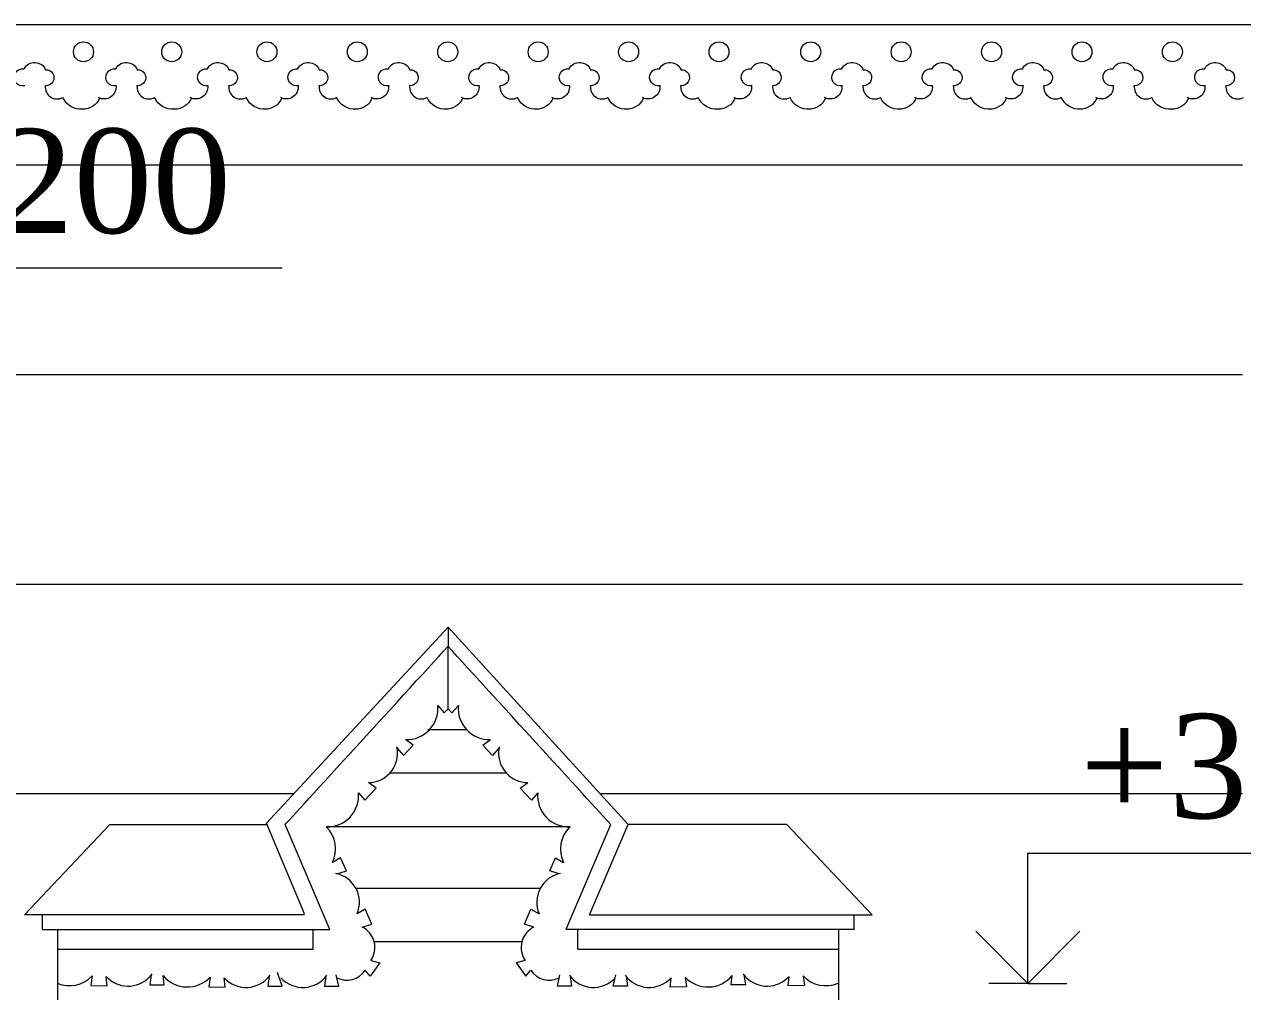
# Model space of a CAD drawing. Header units: millimetres. Extents: x 2399 to 111977, y 1313 to 59551.
# Drawn here: x 77192 to 79528, y 34806 to 36665 of the extents above; entities that cross this region are included whole.
import ezdxf

# ---------------------------------------------------------------- set-up
doc = ezdxf.new("R2010")
doc.units = ezdxf.units.MM
doc.layers.add('dim Level', color=7, linetype='Continuous', lineweight=13)
doc.layers.add('main line', color=7, linetype='Continuous', lineweight=13)
doc.layers.add('hatch1', color=7, linetype='Continuous', lineweight=20, true_color=0x6a6a6a)
doc.styles.add('СГЕНЕРИР_СТИЛЬ_1', font='georgia.ttf')

msp = doc.modelspace()

# ---------------------------------------------------------------- linework, layer by layer
at = {"layer": 'dim Level', "color": 7, "linetype": 'Continuous', "lineweight": 13}
for p, q in [((76638.1948, 36197.3741), (77686.5588, 36197.3741)), ((79116.3419, 34825.3127), (79116.3419, 35075.3127)), ((79116.3419, 35075.3127), (80176.344, 35075.3127)), ((79116.3419, 34825.3127), (79016.3419, 34925.3127)), ((79216.3419, 34925.3127), (79116.3419, 34825.3127)), ((79116.3419, 34825.3127), (79041.3419, 34825.3127)), ((79116.3419, 34825.3127), (79191.3419, 34825.3127))]:
    msp.add_line(p, q, dxfattribs=at)
at = {"layer": 'hatch1', "color": 251, "linetype": 'Continuous', "lineweight": 20, "true_color": 0x6a6a6a}
for p, q in [((78040.2179, 35311.5772), (77965.646, 35311.5772)), ((78116.223, 35228.5349), (77892.623, 35228.5349)), ((78238.2799, 35125.5885), (77770.5661, 35125.5885)), ((78180.9781, 35007.2399), (77827.8679, 35007.2399)), ((78146.077, 34904.9954), (77862.7691, 34904.9954))]:
    msp.add_line(p, q, dxfattribs=at)
at = {"layer": 'main line', "color": 7, "linetype": 'Continuous', "lineweight": 13}
for p, q in [((76886.5017, 36664.5994), (81434.5347, 36664.5994)), ((79528.285, 36394.3194), (77130.4435, 36394.3194)), ((79528.285, 35992.4638), (76434.1106, 35992.4638)), ((79528.285, 35590.6083), (75978.285, 35590.6083)), ((78004.423, 35508.2899), (78004.423, 35471.4977)), ((78004.423, 35351.9986), (78004.423, 35471.4977)), ((77984.7005, 35358.3863), (77996.879, 35343.9063)), ((77996.879, 35343.9063), (78004.423, 35351.9986)), ((78011.967, 35343.9063), (78004.423, 35351.9986)), ((78024.1455, 35358.3863), (78011.967, 35343.9063)), ((77918.9626, 35262.2197), (77937.4384, 35282.3219)), ((77937.4384, 35282.3219), (77922.7708, 35292.9622)), ((78071.4077, 35282.3219), (78086.0752, 35292.9622)), ((78089.8834, 35262.2197), (78071.4077, 35282.3219)), ((77906.7841, 35276.6998), (77918.9626, 35262.2197)), ((78102.0619, 35276.6998), (78089.8834, 35262.2197)), ((77708.5184, 35188.7527), (75978.285, 35188.7527)), ((77832.4959, 35191.0127), (77844.6744, 35176.5326)), ((77844.6744, 35176.5326), (77866.2218, 35199.6462)), ((77866.2218, 35199.6462), (77851.5542, 35210.2866)), ((78142.6243, 35199.6462), (78157.2918, 35210.2866)), ((78164.1717, 35176.5326), (78142.6243, 35199.6462)), ((78176.3502, 35191.0127), (78164.1717, 35176.5326)), ((79528.285, 35188.7527), (78296.4141, 35188.7527)), ((77191.864, 34956.9883), (77355.788, 35130.187)), ((77355.788, 35130.187), (77657.4166, 35130.187)), ((78653.9893, 35130.187), (78349.9311, 35130.187)), ((78817.9134, 34956.9883), (78653.9893, 35130.187)), ((77798.3555, 35066.0826), (77782.7311, 35056.9048)), ((77809.3746, 35041.1021), (77798.3555, 35066.0826)), ((78199.4715, 35041.1021), (78210.4906, 35066.0826)), ((78210.4906, 35066.0826), (78226.115, 35056.9048)), ((77791.2289, 35035.7429), (77809.3746, 35041.1021)), ((78217.6172, 35035.7429), (78199.4715, 35041.1021)), ((77729.2215, 34956.9883), (77191.864, 34956.9883)), ((77226.5483, 34928.8359), (77226.5483, 34956.9883)), ((77845.5851, 34967.7138), (77829.9607, 34958.536)), ((77858.1333, 34938.7125), (77845.5851, 34967.7138)), ((78150.7128, 34938.7125), (78163.2609, 34967.7138)), ((78163.2609, 34967.7138), (78178.8853, 34958.536)), ((78275.9844, 34956.9883), (78817.9134, 34956.9883)), ((78783.229, 34928.8359), (78783.229, 34956.9883)), ((77839.9876, 34933.3533), (77858.1333, 34938.7125)), ((78168.8585, 34933.3533), (78150.7128, 34938.7125)), ((77226.5483, 34928.8359), (77777.9609, 34928.8359)), ((77255.9706, 34793.7782), (77255.9706, 34928.8359)), ((77745.9031, 34891.197), (77745.9031, 34928.8359)), ((78783.229, 34928.8359), (78231.1615, 34928.8359)), ((78253.3771, 34891.197), (78253.3771, 34928.8359)), ((78753.8067, 34793.7782), (78753.8067, 34928.8359)), ((77255.9706, 34891.197), (77745.9031, 34891.197)), ((78253.3771, 34891.197), (78753.8067, 34891.197)), ((77873.6926, 34864.5431), (77855.0682, 34839.1891)), ((77856.3408, 34869.1925), (77873.6926, 34864.5431)), ((78152.5052, 34869.1925), (78135.1534, 34864.5431)), ((78135.1534, 34864.5431), (78153.7779, 34839.1891)), ((77321.8009, 34839.9951), (77319.0796, 34821.2712)), ((77350.6707, 34820.5396), (77348.8688, 34838.5704)), ((77435.1979, 34841.4608), (77432.4766, 34822.737)), ((77459.776, 34822.2982), (77457.9742, 34840.3289)), ((77548.0182, 34837.5568), (77545.2969, 34818.8329)), ((77661.4152, 34839.0226), (77658.6939, 34820.2987)), ((77685.9933, 34819.8599), (77677.0647, 34846.3603)), ((77770.2606, 34839.0226), (77767.5393, 34820.2987)), ((77794.8387, 34819.8599), (77789.8347, 34841.6677)), ((77855.0682, 34839.1891), (77845.5227, 34850.4966)), ((78153.7779, 34839.1891), (78163.3233, 34850.4966)), ((78214.0074, 34819.8599), (78219.0114, 34841.6677)), ((78238.5855, 34839.0226), (78241.3068, 34820.2987)), ((78321.1807, 34819.8599), (78326.1847, 34841.6677)), ((78345.7588, 34839.0226), (78348.4801, 34820.2987)), ((78459.1558, 34837.5568), (78461.8771, 34818.8329)), ((78547.398, 34822.2982), (78549.1998, 34840.3289)), ((78571.9761, 34841.4608), (78574.6974, 34822.737)), ((78656.5033, 34820.5396), (78658.3051, 34838.5704)), ((78685.3731, 34839.9951), (78688.0944, 34821.2712)), ((77319.0796, 34821.2712), (77350.6707, 34820.5396)), ((77432.4766, 34822.737), (77459.776, 34822.2982)), ((77545.2969, 34818.8329), (77576.8879, 34818.1014)), ((77576.8879, 34818.1014), (77575.0861, 34836.1321)), ((77658.6939, 34820.2987), (77685.9933, 34819.8599)), ((77767.5393, 34820.2987), (77794.8387, 34819.8599)), ((78241.3068, 34820.2987), (78214.0074, 34819.8599)), ((78348.4801, 34820.2987), (78321.1807, 34819.8599)), ((78430.2861, 34818.1014), (78432.0879, 34836.1321)), ((78461.8771, 34818.8329), (78430.2861, 34818.1014)), ((78574.6974, 34822.737), (78547.398, 34822.2982)), ((78688.0944, 34821.2712), (78656.5033, 34820.5396))]:
    msp.add_line(p, q, dxfattribs=at)
at = {"layer": 'main line', "color": 7, "linetype": 'Continuous', "lineweight": 13, "flags": 128}
for points in [[(77192.8534, 36546.8852, -1.219803903), (77191.4229, 36579.5671, -0.63216014), (77232.3869, 36577.5689, -1.067465283), (77232.1522, 36546.8852, 0.60309642), (77265.5439, 36524.119)], [(77192.8534, 36546.8852, -1.219803903), (77191.4229, 36579.5671, -0.63216014), (77232.3869, 36577.5689, -1.067465283), (77232.1522, 36546.8852, 0.60309642), (77265.5439, 36524.119)], [(77192.8534, 36546.8852, -1.219803903), (77191.4229, 36579.5671, -0.63216014), (77232.3869, 36577.5689, -1.067465283), (77232.1522, 36546.8852, 0.60309642), (77265.5439, 36524.119)], [(77192.8534, 36546.8852, -1.219803903), (77191.4229, 36579.5671, -0.63216014), (77232.3869, 36577.5689, -1.067465283), (77232.1522, 36546.8852, 0.60309642), (77265.5439, 36524.119)], [(77192.8534, 36546.8852, -1.219803903), (77191.4229, 36579.5671, -0.63216014), (77232.3869, 36577.5689, -1.067465283), (77232.1522, 36546.8852, 0.60309642), (77265.5439, 36524.119)], [(77192.8534, 36546.8852, -1.219803903), (77191.4229, 36579.5671, -0.63216014), (77232.3869, 36577.5689, -1.067465283), (77232.1522, 36546.8852, 0.60309642), (77265.5439, 36524.119)], [(77368.72, 36546.8852, -1.219803903), (77367.2896, 36579.5671, -0.63216014), (77408.2536, 36577.5689, -1.067465283), (77408.0189, 36546.8852, 0.60309642), (77441.4106, 36524.119)], [(77368.72, 36546.8852, -1.219803903), (77367.2896, 36579.5671, -0.63216014), (77408.2536, 36577.5689, -1.067465283), (77408.0189, 36546.8852, 0.60309642), (77441.4106, 36524.119)], [(77368.72, 36546.8852, -1.219803903), (77367.2896, 36579.5671, -0.63216014), (77408.2536, 36577.5689, -1.067465283), (77408.0189, 36546.8852, 0.60309642), (77441.4106, 36524.119)], [(77368.72, 36546.8852, -1.219803903), (77367.2896, 36579.5671, -0.63216014), (77408.2536, 36577.5689, -1.067465283), (77408.0189, 36546.8852, 0.60309642), (77441.4106, 36524.119)], [(77368.72, 36546.8852, -1.219803903), (77367.2896, 36579.5671, -0.63216014), (77408.2536, 36577.5689, -1.067465283), (77408.0189, 36546.8852, 0.60309642), (77441.4106, 36524.119)], [(77368.72, 36546.8852, -1.219803903), (77367.2896, 36579.5671, -0.63216014), (77408.2536, 36577.5689, -1.067465283), (77408.0189, 36546.8852, 0.60309642), (77441.4106, 36524.119)], [(77544.5867, 36546.8852, -1.219803903), (77543.1563, 36579.5671, -0.63216014), (77584.1203, 36577.5689, -1.067465283), (77583.8856, 36546.8852, 0.60309642), (77617.2773, 36524.119)], [(77544.5867, 36546.8852, -1.219803903), (77543.1563, 36579.5671, -0.63216014), (77584.1203, 36577.5689, -1.067465283), (77583.8856, 36546.8852, 0.60309642), (77617.2773, 36524.119)], [(77544.5867, 36546.8852, -1.219803903), (77543.1563, 36579.5671, -0.63216014), (77584.1203, 36577.5689, -1.067465283), (77583.8856, 36546.8852, 0.60309642), (77617.2773, 36524.119)], [(77544.5867, 36546.8852, -1.219803903), (77543.1563, 36579.5671, -0.63216014), (77584.1203, 36577.5689, -1.067465283), (77583.8856, 36546.8852, 0.60309642), (77617.2773, 36524.119)], [(77544.5867, 36546.8852, -1.219803903), (77543.1563, 36579.5671, -0.63216014), (77584.1203, 36577.5689, -1.067465283), (77583.8856, 36546.8852, 0.60309642), (77617.2773, 36524.119)], [(77544.5867, 36546.8852, -1.219803903), (77543.1563, 36579.5671, -0.63216014), (77584.1203, 36577.5689, -1.067465283), (77583.8856, 36546.8852, 0.60309642), (77617.2773, 36524.119)], [(77717.9987, 36546.8852, -1.219803903), (77716.5683, 36579.5671, -0.63216014), (77757.5323, 36577.5689, -1.067465283), (77757.2975, 36546.8852, 0.60309642), (77790.6893, 36524.119)], [(77717.9987, 36546.8852, -1.219803903), (77716.5683, 36579.5671, -0.63216014), (77757.5323, 36577.5689, -1.067465283), (77757.2975, 36546.8852, 0.60309642), (77790.6893, 36524.119)], [(77717.9987, 36546.8852, -1.219803903), (77716.5683, 36579.5671, -0.63216014), (77757.5323, 36577.5689, -1.067465283), (77757.2975, 36546.8852, 0.60309642), (77790.6893, 36524.119)], [(77717.9987, 36546.8852, -1.219803903), (77716.5683, 36579.5671, -0.63216014), (77757.5323, 36577.5689, -1.067465283), (77757.2975, 36546.8852, 0.60309642), (77790.6893, 36524.119)], [(77717.9987, 36546.8852, -1.219803903), (77716.5683, 36579.5671, -0.63216014), (77757.5323, 36577.5689, -1.067465283), (77757.2975, 36546.8852, 0.60309642), (77790.6893, 36524.119)], [(77717.9987, 36546.8852, -1.219803903), (77716.5683, 36579.5671, -0.63216014), (77757.5323, 36577.5689, -1.067465283), (77757.2975, 36546.8852, 0.60309642), (77790.6893, 36524.119)], [(77891.4107, 36546.8852, -1.219803903), (77889.9802, 36579.5671, -0.63216014), (77930.9443, 36577.5689, -1.067465283), (77930.7095, 36546.8852, 0.60309642), (77964.1013, 36524.119)], [(77891.4107, 36546.8852, -1.219803903), (77889.9802, 36579.5671, -0.63216014), (77930.9443, 36577.5689, -1.067465283), (77930.7095, 36546.8852, 0.60309642), (77964.1013, 36524.119)], [(77891.4107, 36546.8852, -1.219803903), (77889.9802, 36579.5671, -0.63216014), (77930.9443, 36577.5689, -1.067465283), (77930.7095, 36546.8852, 0.60309642), (77964.1013, 36524.119)], [(77891.4107, 36546.8852, -1.219803903), (77889.9802, 36579.5671, -0.63216014), (77930.9443, 36577.5689, -1.067465283), (77930.7095, 36546.8852, 0.60309642), (77964.1013, 36524.119)], [(77891.4107, 36546.8852, -1.219803903), (77889.9802, 36579.5671, -0.63216014), (77930.9443, 36577.5689, -1.067465283), (77930.7095, 36546.8852, 0.60309642), (77964.1013, 36524.119)], [(77891.4107, 36546.8852, -1.219803903), (77889.9802, 36579.5671, -0.63216014), (77930.9443, 36577.5689, -1.067465283), (77930.7095, 36546.8852, 0.60309642), (77964.1013, 36524.119)], [(78064.8226, 36546.8852, -1.219803903), (78063.3922, 36579.5671, -0.63216014), (78104.3562, 36577.5689, -1.067465283), (78104.1215, 36546.8852, 0.60309642), (78137.5132, 36524.119)], [(78064.8226, 36546.8852, -1.219803903), (78063.3922, 36579.5671, -0.63216014), (78104.3562, 36577.5689, -1.067465283), (78104.1215, 36546.8852, 0.60309642), (78137.5132, 36524.119)], [(78064.8226, 36546.8852, -1.219803903), (78063.3922, 36579.5671, -0.63216014), (78104.3562, 36577.5689, -1.067465283), (78104.1215, 36546.8852, 0.60309642), (78137.5132, 36524.119)], [(78064.8226, 36546.8852, -1.219803903), (78063.3922, 36579.5671, -0.63216014), (78104.3562, 36577.5689, -1.067465283), (78104.1215, 36546.8852, 0.60309642), (78137.5132, 36524.119)], [(78064.8226, 36546.8852, -1.219803903), (78063.3922, 36579.5671, -0.63216014), (78104.3562, 36577.5689, -1.067465283), (78104.1215, 36546.8852, 0.60309642), (78137.5132, 36524.119)], [(78064.8226, 36546.8852, -1.219803903), (78063.3922, 36579.5671, -0.63216014), (78104.3562, 36577.5689, -1.067465283), (78104.1215, 36546.8852, 0.60309642), (78137.5132, 36524.119)], [(78238.2346, 36546.8852, -1.219803903), (78236.8042, 36579.5671, -0.63216014), (78277.7682, 36577.5689, -1.067465283), (78277.5334, 36546.8852, 0.60309642), (78310.9252, 36524.119)], [(78238.2346, 36546.8852, -1.219803903), (78236.8042, 36579.5671, -0.63216014), (78277.7682, 36577.5689, -1.067465283), (78277.5334, 36546.8852, 0.60309642), (78310.9252, 36524.119)], [(78238.2346, 36546.8852, -1.219803903), (78236.8042, 36579.5671, -0.63216014), (78277.7682, 36577.5689, -1.067465283), (78277.5334, 36546.8852, 0.60309642), (78310.9252, 36524.119)], [(78238.2346, 36546.8852, -1.219803903), (78236.8042, 36579.5671, -0.63216014), (78277.7682, 36577.5689, -1.067465283), (78277.5334, 36546.8852, 0.60309642), (78310.9252, 36524.119)], [(78238.2346, 36546.8852, -1.219803903), (78236.8042, 36579.5671, -0.63216014), (78277.7682, 36577.5689, -1.067465283), (78277.5334, 36546.8852, 0.60309642), (78310.9252, 36524.119)], [(78238.2346, 36546.8852, -1.219803903), (78236.8042, 36579.5671, -0.63216014), (78277.7682, 36577.5689, -1.067465283), (78277.5334, 36546.8852, 0.60309642), (78310.9252, 36524.119)], [(78411.6466, 36546.8852, -1.219803903), (78410.2161, 36579.5671, -0.63216014), (78451.1801, 36577.5689, -1.067465283), (78450.9454, 36546.8852, 0.60309642), (78484.3372, 36524.119)], [(78411.6466, 36546.8852, -1.219803903), (78410.2161, 36579.5671, -0.63216014), (78451.1801, 36577.5689, -1.067465283), (78450.9454, 36546.8852, 0.60309642), (78484.3372, 36524.119)], [(78411.6466, 36546.8852, -1.219803903), (78410.2161, 36579.5671, -0.63216014), (78451.1801, 36577.5689, -1.067465283), (78450.9454, 36546.8852, 0.60309642), (78484.3372, 36524.119)], [(78411.6466, 36546.8852, -1.219803903), (78410.2161, 36579.5671, -0.63216014), (78451.1801, 36577.5689, -1.067465283), (78450.9454, 36546.8852, 0.60309642), (78484.3372, 36524.119)], [(78411.6466, 36546.8852, -1.219803903), (78410.2161, 36579.5671, -0.63216014), (78451.1801, 36577.5689, -1.067465283), (78450.9454, 36546.8852, 0.60309642), (78484.3372, 36524.119)], [(78411.6466, 36546.8852, -1.219803903), (78410.2161, 36579.5671, -0.63216014), (78451.1801, 36577.5689, -1.067465283), (78450.9454, 36546.8852, 0.60309642), (78484.3372, 36524.119)], [(78587.5133, 36546.8852, -1.219803903), (78586.0828, 36579.5671, -0.63216014), (78627.0468, 36577.5689, -1.067465283), (78626.8121, 36546.8852, 0.60309642), (78660.2039, 36524.119)], [(78587.5133, 36546.8852, -1.219803903), (78586.0828, 36579.5671, -0.63216014), (78627.0468, 36577.5689, -1.067465283), (78626.8121, 36546.8852, 0.60309642), (78660.2039, 36524.119)], [(78587.5133, 36546.8852, -1.219803903), (78586.0828, 36579.5671, -0.63216014), (78627.0468, 36577.5689, -1.067465283), (78626.8121, 36546.8852, 0.60309642), (78660.2039, 36524.119)], [(78587.5133, 36546.8852, -1.219803903), (78586.0828, 36579.5671, -0.63216014), (78627.0468, 36577.5689, -1.067465283), (78626.8121, 36546.8852, 0.60309642), (78660.2039, 36524.119)], [(78587.5133, 36546.8852, -1.219803903), (78586.0828, 36579.5671, -0.63216014), (78627.0468, 36577.5689, -1.067465283), (78626.8121, 36546.8852, 0.60309642), (78660.2039, 36524.119)], [(78587.5133, 36546.8852, -1.219803903), (78586.0828, 36579.5671, -0.63216014), (78627.0468, 36577.5689, -1.067465283), (78626.8121, 36546.8852, 0.60309642), (78660.2039, 36524.119)], [(78760.9252, 36546.8852, -1.219803903), (78759.4948, 36579.5671, -0.63216014), (78800.4588, 36577.5689, -1.067465283), (78800.2241, 36546.8852, 0.60309642), (78833.6158, 36524.119)], [(78760.9252, 36546.8852, -1.219803903), (78759.4948, 36579.5671, -0.63216014), (78800.4588, 36577.5689, -1.067465283), (78800.2241, 36546.8852, 0.60309642), (78833.6158, 36524.119)], [(78760.9252, 36546.8852, -1.219803903), (78759.4948, 36579.5671, -0.63216014), (78800.4588, 36577.5689, -1.067465283), (78800.2241, 36546.8852, 0.60309642), (78833.6158, 36524.119)], [(78760.9252, 36546.8852, -1.219803903), (78759.4948, 36579.5671, -0.63216014), (78800.4588, 36577.5689, -1.067465283), (78800.2241, 36546.8852, 0.60309642), (78833.6158, 36524.119)], [(78760.9252, 36546.8852, -1.219803903), (78759.4948, 36579.5671, -0.63216014), (78800.4588, 36577.5689, -1.067465283), (78800.2241, 36546.8852, 0.60309642), (78833.6158, 36524.119)], [(78760.9252, 36546.8852, -1.219803903), (78759.4948, 36579.5671, -0.63216014), (78800.4588, 36577.5689, -1.067465283), (78800.2241, 36546.8852, 0.60309642), (78833.6158, 36524.119)], [(78934.3372, 36546.8852, -1.219803903), (78932.9068, 36579.5671, -0.63216014), (78973.8708, 36577.5689, -1.067465283), (78973.636, 36546.8852, 0.60309642), (79007.0278, 36524.119)], [(78934.3372, 36546.8852, -1.219803903), (78932.9068, 36579.5671, -0.63216014), (78973.8708, 36577.5689, -1.067465283), (78973.636, 36546.8852, 0.60309642), (79007.0278, 36524.119)], [(78934.3372, 36546.8852, -1.219803903), (78932.9068, 36579.5671, -0.63216014), (78973.8708, 36577.5689, -1.067465283), (78973.636, 36546.8852, 0.60309642), (79007.0278, 36524.119)], [(78934.3372, 36546.8852, -1.219803903), (78932.9068, 36579.5671, -0.63216014), (78973.8708, 36577.5689, -1.067465283), (78973.636, 36546.8852, 0.60309642), (79007.0278, 36524.119)], [(78934.3372, 36546.8852, -1.219803903), (78932.9068, 36579.5671, -0.63216014), (78973.8708, 36577.5689, -1.067465283), (78973.636, 36546.8852, 0.60309642), (79007.0278, 36524.119)], [(78934.3372, 36546.8852, -1.219803903), (78932.9068, 36579.5671, -0.63216014), (78973.8708, 36577.5689, -1.067465283), (78973.636, 36546.8852, 0.60309642), (79007.0278, 36524.119)], [(79107.7492, 36546.8852, -1.219803903), (79106.3187, 36579.5671, -0.63216014), (79147.2827, 36577.5689, -1.067465283), (79147.048, 36546.8852, 0.60309642), (79180.4397, 36524.119)], [(79107.7492, 36546.8852, -1.219803903), (79106.3187, 36579.5671, -0.63216014), (79147.2827, 36577.5689, -1.067465283), (79147.048, 36546.8852, 0.60309642), (79180.4397, 36524.119)], [(79107.7492, 36546.8852, -1.219803903), (79106.3187, 36579.5671, -0.63216014), (79147.2827, 36577.5689, -1.067465283), (79147.048, 36546.8852, 0.60309642), (79180.4397, 36524.119)], [(79107.7492, 36546.8852, -1.219803903), (79106.3187, 36579.5671, -0.63216014), (79147.2827, 36577.5689, -1.067465283), (79147.048, 36546.8852, 0.60309642), (79180.4397, 36524.119)], [(79107.7492, 36546.8852, -1.219803903), (79106.3187, 36579.5671, -0.63216014), (79147.2827, 36577.5689, -1.067465283), (79147.048, 36546.8852, 0.60309642), (79180.4397, 36524.119)], [(79107.7492, 36546.8852, -1.219803903), (79106.3187, 36579.5671, -0.63216014), (79147.2827, 36577.5689, -1.067465283), (79147.048, 36546.8852, 0.60309642), (79180.4397, 36524.119)], [(79281.1611, 36546.8852, -1.219803903), (79279.7307, 36579.5671, -0.63216014), (79320.6947, 36577.5689, -1.067465283), (79320.46, 36546.8852, 0.60309642), (79353.8517, 36524.119)], [(79281.1611, 36546.8852, -1.219803903), (79279.7307, 36579.5671, -0.63216014), (79320.6947, 36577.5689, -1.067465283), (79320.46, 36546.8852, 0.60309642), (79353.8517, 36524.119)], [(79281.1611, 36546.8852, -1.219803903), (79279.7307, 36579.5671, -0.63216014), (79320.6947, 36577.5689, -1.067465283), (79320.46, 36546.8852, 0.60309642), (79353.8517, 36524.119)], [(79281.1611, 36546.8852, -1.219803903), (79279.7307, 36579.5671, -0.63216014), (79320.6947, 36577.5689, -1.067465283), (79320.46, 36546.8852, 0.60309642), (79353.8517, 36524.119)], [(79281.1611, 36546.8852, -1.219803903), (79279.7307, 36579.5671, -0.63216014), (79320.6947, 36577.5689, -1.067465283), (79320.46, 36546.8852, 0.60309642), (79353.8517, 36524.119)], [(79281.1611, 36546.8852, -1.219803903), (79279.7307, 36579.5671, -0.63216014), (79320.6947, 36577.5689, -1.067465283), (79320.46, 36546.8852, 0.60309642), (79353.8517, 36524.119)], [(79457.0278, 36546.8852, -1.219803903), (79455.5974, 36579.5671, -0.63216014), (79496.5614, 36577.5689, -1.067465283), (79496.3266, 36546.8852, 0.60309642), (79529.7184, 36524.119)], [(79457.0278, 36546.8852, -1.219803903), (79455.5974, 36579.5671, -0.63216014), (79496.5614, 36577.5689, -1.067465283), (79496.3266, 36546.8852, 0.60309642), (79529.7184, 36524.119)], [(79457.0278, 36546.8852, -1.219803903), (79455.5974, 36579.5671, -0.63216014), (79496.5614, 36577.5689, -1.067465283), (79496.3266, 36546.8852, 0.60309642), (79529.7184, 36524.119)], [(79457.0278, 36546.8852, -1.219803903), (79455.5974, 36579.5671, -0.63216014), (79496.5614, 36577.5689, -1.067465283), (79496.3266, 36546.8852, 0.60309642), (79529.7184, 36524.119)], [(79457.0278, 36546.8852, -1.219803903), (79455.5974, 36579.5671, -0.63216014), (79496.5614, 36577.5689, -1.067465283), (79496.3266, 36546.8852, 0.60309642), (79529.7184, 36524.119)], [(79457.0278, 36546.8852, -1.219803903), (79455.5974, 36579.5671, -0.63216014), (79496.5614, 36577.5689, -1.067465283), (79496.3266, 36546.8852, 0.60309642), (79529.7184, 36524.119)], [(77230.9545, 36546.8852, 0.017938026), (77232.1258, 36546.6414)], [(77230.9545, 36546.8852, 0.017938026), (77232.1258, 36546.6414)], [(77230.9545, 36546.8852, 0.017938026), (77232.1258, 36546.6414)], [(77230.9545, 36546.8852, 0.017938026), (77232.1258, 36546.6414)], [(77230.9545, 36546.8852, 0.017938026), (77232.1258, 36546.6414)], [(77230.9545, 36546.8852, 0.017938026), (77232.1258, 36546.6414)], [(77367.5223, 36546.8852, -0.60309642), (77334.1306, 36524.119)], [(77367.5223, 36546.8852, -0.60309642), (77334.1306, 36524.119)], [(77367.5223, 36546.8852, -0.60309642), (77334.1306, 36524.119)], [(77367.5223, 36546.8852, -0.60309642), (77334.1306, 36524.119)], [(77367.5223, 36546.8852, -0.60309642), (77334.1306, 36524.119)], [(77367.5223, 36546.8852, -0.60309642), (77334.1306, 36524.119)], [(77406.8212, 36546.8852, 0.017938026), (77407.9925, 36546.6414)], [(77406.8212, 36546.8852, 0.017938026), (77407.9925, 36546.6414)], [(77406.8212, 36546.8852, 0.017938026), (77407.9925, 36546.6414)], [(77406.8212, 36546.8852, 0.017938026), (77407.9925, 36546.6414)], [(77406.8212, 36546.8852, 0.017938026), (77407.9925, 36546.6414)], [(77406.8212, 36546.8852, 0.017938026), (77407.9925, 36546.6414)], [(77543.389, 36546.8852, -0.60309642), (77509.9973, 36524.119)], [(77543.389, 36546.8852, -0.60309642), (77509.9973, 36524.119)], [(77543.389, 36546.8852, -0.60309642), (77509.9973, 36524.119)], [(77543.389, 36546.8852, -0.60309642), (77509.9973, 36524.119)], [(77543.389, 36546.8852, -0.60309642), (77509.9973, 36524.119)], [(77543.389, 36546.8852, -0.60309642), (77509.9973, 36524.119)], [(77582.6879, 36546.8852, 0.017938026), (77583.8592, 36546.6414)], [(77582.6879, 36546.8852, 0.017938026), (77583.8592, 36546.6414)], [(77582.6879, 36546.8852, 0.017938026), (77583.8592, 36546.6414)], [(77582.6879, 36546.8852, 0.017938026), (77583.8592, 36546.6414)], [(77582.6879, 36546.8852, 0.017938026), (77583.8592, 36546.6414)], [(77582.6879, 36546.8852, 0.017938026), (77583.8592, 36546.6414)], [(77716.801, 36546.8852, -0.60309642), (77683.4092, 36524.119)], [(77716.801, 36546.8852, -0.60309642), (77683.4092, 36524.119)], [(77716.801, 36546.8852, -0.60309642), (77683.4092, 36524.119)], [(77716.801, 36546.8852, -0.60309642), (77683.4092, 36524.119)], [(77716.801, 36546.8852, -0.60309642), (77683.4092, 36524.119)], [(77716.801, 36546.8852, -0.60309642), (77683.4092, 36524.119)], [(77756.0998, 36546.8852, 0.017938026), (77757.2712, 36546.6414)], [(77756.0998, 36546.8852, 0.017938026), (77757.2712, 36546.6414)], [(77756.0998, 36546.8852, 0.017938026), (77757.2712, 36546.6414)], [(77756.0998, 36546.8852, 0.017938026), (77757.2712, 36546.6414)], [(77756.0998, 36546.8852, 0.017938026), (77757.2712, 36546.6414)], [(77756.0998, 36546.8852, 0.017938026), (77757.2712, 36546.6414)], [(77890.213, 36546.8852, -0.60309642), (77856.8212, 36524.119)], [(77890.213, 36546.8852, -0.60309642), (77856.8212, 36524.119)], [(77890.213, 36546.8852, -0.60309642), (77856.8212, 36524.119)], [(77890.213, 36546.8852, -0.60309642), (77856.8212, 36524.119)], [(77890.213, 36546.8852, -0.60309642), (77856.8212, 36524.119)], [(77890.213, 36546.8852, -0.60309642), (77856.8212, 36524.119)], [(77929.5118, 36546.8852, 0.017938026), (77930.6831, 36546.6414)], [(77929.5118, 36546.8852, 0.017938026), (77930.6831, 36546.6414)], [(77929.5118, 36546.8852, 0.017938026), (77930.6831, 36546.6414)], [(77929.5118, 36546.8852, 0.017938026), (77930.6831, 36546.6414)], [(77929.5118, 36546.8852, 0.017938026), (77930.6831, 36546.6414)], [(77929.5118, 36546.8852, 0.017938026), (77930.6831, 36546.6414)], [(78063.6249, 36546.8852, -0.60309642), (78030.2332, 36524.119)], [(78063.6249, 36546.8852, -0.60309642), (78030.2332, 36524.119)], [(78063.6249, 36546.8852, -0.60309642), (78030.2332, 36524.119)], [(78063.6249, 36546.8852, -0.60309642), (78030.2332, 36524.119)], [(78063.6249, 36546.8852, -0.60309642), (78030.2332, 36524.119)], [(78063.6249, 36546.8852, -0.60309642), (78030.2332, 36524.119)], [(78102.9238, 36546.8852, 0.017938026), (78104.0951, 36546.6414)], [(78102.9238, 36546.8852, 0.017938026), (78104.0951, 36546.6414)], [(78102.9238, 36546.8852, 0.017938026), (78104.0951, 36546.6414)], [(78102.9238, 36546.8852, 0.017938026), (78104.0951, 36546.6414)], [(78102.9238, 36546.8852, 0.017938026), (78104.0951, 36546.6414)], [(78102.9238, 36546.8852, 0.017938026), (78104.0951, 36546.6414)], [(78237.0369, 36546.8852, -0.60309642), (78203.6451, 36524.119)], [(78237.0369, 36546.8852, -0.60309642), (78203.6451, 36524.119)], [(78237.0369, 36546.8852, -0.60309642), (78203.6451, 36524.119)], [(78237.0369, 36546.8852, -0.60309642), (78203.6451, 36524.119)], [(78237.0369, 36546.8852, -0.60309642), (78203.6451, 36524.119)], [(78237.0369, 36546.8852, -0.60309642), (78203.6451, 36524.119)], [(78276.3357, 36546.8852, 0.017938026), (78277.5071, 36546.6414)], [(78276.3357, 36546.8852, 0.017938026), (78277.5071, 36546.6414)], [(78276.3357, 36546.8852, 0.017938026), (78277.5071, 36546.6414)], [(78276.3357, 36546.8852, 0.017938026), (78277.5071, 36546.6414)], [(78276.3357, 36546.8852, 0.017938026), (78277.5071, 36546.6414)], [(78276.3357, 36546.8852, 0.017938026), (78277.5071, 36546.6414)], [(78410.4489, 36546.8852, -0.60309642), (78377.0571, 36524.119)], [(78410.4489, 36546.8852, -0.60309642), (78377.0571, 36524.119)], [(78410.4489, 36546.8852, -0.60309642), (78377.0571, 36524.119)], [(78410.4489, 36546.8852, -0.60309642), (78377.0571, 36524.119)], [(78410.4489, 36546.8852, -0.60309642), (78377.0571, 36524.119)], [(78410.4489, 36546.8852, -0.60309642), (78377.0571, 36524.119)], [(78449.7477, 36546.8852, 0.017938026), (78450.919, 36546.6414)], [(78449.7477, 36546.8852, 0.017938026), (78450.919, 36546.6414)], [(78449.7477, 36546.8852, 0.017938026), (78450.919, 36546.6414)], [(78449.7477, 36546.8852, 0.017938026), (78450.919, 36546.6414)], [(78449.7477, 36546.8852, 0.017938026), (78450.919, 36546.6414)], [(78449.7477, 36546.8852, 0.017938026), (78450.919, 36546.6414)], [(78586.3156, 36546.8852, -0.60309642), (78552.9238, 36524.119)], [(78586.3156, 36546.8852, -0.60309642), (78552.9238, 36524.119)], [(78586.3156, 36546.8852, -0.60309642), (78552.9238, 36524.119)], [(78586.3156, 36546.8852, -0.60309642), (78552.9238, 36524.119)], [(78586.3156, 36546.8852, -0.60309642), (78552.9238, 36524.119)], [(78586.3156, 36546.8852, -0.60309642), (78552.9238, 36524.119)], [(78759.7275, 36546.8852, -0.60309642), (78726.3358, 36524.119)], [(78759.7275, 36546.8852, -0.60309642), (78726.3358, 36524.119)], [(78759.7275, 36546.8852, -0.60309642), (78726.3358, 36524.119)], [(78759.7275, 36546.8852, -0.60309642), (78726.3358, 36524.119)], [(78759.7275, 36546.8852, -0.60309642), (78726.3358, 36524.119)], [(78759.7275, 36546.8852, -0.60309642), (78726.3358, 36524.119)], [(78799.0263, 36546.8852, 0.017938026), (78800.1977, 36546.6414)], [(78799.0263, 36546.8852, 0.017938026), (78800.1977, 36546.6414)], [(78799.0263, 36546.8852, 0.017938026), (78800.1977, 36546.6414)], [(78799.0263, 36546.8852, 0.017938026), (78800.1977, 36546.6414)], [(78799.0263, 36546.8852, 0.017938026), (78800.1977, 36546.6414)], [(78799.0263, 36546.8852, 0.017938026), (78800.1977, 36546.6414)], [(78933.1395, 36546.8852, -0.60309642), (78899.7477, 36524.119)], [(78933.1395, 36546.8852, -0.60309642), (78899.7477, 36524.119)], [(78933.1395, 36546.8852, -0.60309642), (78899.7477, 36524.119)], [(78933.1395, 36546.8852, -0.60309642), (78899.7477, 36524.119)], [(78933.1395, 36546.8852, -0.60309642), (78899.7477, 36524.119)], [(78933.1395, 36546.8852, -0.60309642), (78899.7477, 36524.119)], [(78972.4383, 36546.8852, 0.017938026), (78973.6097, 36546.6414)], [(78972.4383, 36546.8852, 0.017938026), (78973.6097, 36546.6414)], [(78972.4383, 36546.8852, 0.017938026), (78973.6097, 36546.6414)], [(78972.4383, 36546.8852, 0.017938026), (78973.6097, 36546.6414)], [(78972.4383, 36546.8852, 0.017938026), (78973.6097, 36546.6414)], [(78972.4383, 36546.8852, 0.017938026), (78973.6097, 36546.6414)], [(79106.5515, 36546.8852, -0.60309642), (79073.1597, 36524.119)], [(79106.5515, 36546.8852, -0.60309642), (79073.1597, 36524.119)], [(79106.5515, 36546.8852, -0.60309642), (79073.1597, 36524.119)], [(79106.5515, 36546.8852, -0.60309642), (79073.1597, 36524.119)], [(79106.5515, 36546.8852, -0.60309642), (79073.1597, 36524.119)], [(79106.5515, 36546.8852, -0.60309642), (79073.1597, 36524.119)], [(79145.8503, 36546.8852, 0.017938026), (79147.0216, 36546.6414)], [(79145.8503, 36546.8852, 0.017938026), (79147.0216, 36546.6414)], [(79145.8503, 36546.8852, 0.017938026), (79147.0216, 36546.6414)], [(79145.8503, 36546.8852, 0.017938026), (79147.0216, 36546.6414)], [(79145.8503, 36546.8852, 0.017938026), (79147.0216, 36546.6414)], [(79145.8503, 36546.8852, 0.017938026), (79147.0216, 36546.6414)], [(79279.9634, 36546.8852, -0.60309642), (79246.5717, 36524.119)], [(79279.9634, 36546.8852, -0.60309642), (79246.5717, 36524.119)], [(79279.9634, 36546.8852, -0.60309642), (79246.5717, 36524.119)], [(79279.9634, 36546.8852, -0.60309642), (79246.5717, 36524.119)], [(79279.9634, 36546.8852, -0.60309642), (79246.5717, 36524.119)], [(79279.9634, 36546.8852, -0.60309642), (79246.5717, 36524.119)], [(79319.2622, 36546.8852, 0.017938026), (79320.4336, 36546.6414)], [(79319.2622, 36546.8852, 0.017938026), (79320.4336, 36546.6414)], [(79319.2622, 36546.8852, 0.017938026), (79320.4336, 36546.6414)], [(79319.2622, 36546.8852, 0.017938026), (79320.4336, 36546.6414)], [(79319.2622, 36546.8852, 0.017938026), (79320.4336, 36546.6414)], [(79319.2622, 36546.8852, 0.017938026), (79320.4336, 36546.6414)], [(79455.8301, 36546.8852, -0.60309642), (79422.4384, 36524.119)], [(79455.8301, 36546.8852, -0.60309642), (79422.4384, 36524.119)], [(79455.8301, 36546.8852, -0.60309642), (79422.4384, 36524.119)], [(79455.8301, 36546.8852, -0.60309642), (79422.4384, 36524.119)], [(79455.8301, 36546.8852, -0.60309642), (79422.4384, 36524.119)], [(79455.8301, 36546.8852, -0.60309642), (79422.4384, 36524.119)], [(79495.1289, 36546.8852, 0.017938026), (79496.3003, 36546.6414)], [(79495.1289, 36546.8852, 0.017938026), (79496.3003, 36546.6414)], [(79495.1289, 36546.8852, 0.017938026), (79496.3003, 36546.6414)], [(79495.1289, 36546.8852, 0.017938026), (79496.3003, 36546.6414)], [(79495.1289, 36546.8852, 0.017938026), (79496.3003, 36546.6414)], [(79495.1289, 36546.8852, 0.017938026), (79496.3003, 36546.6414)], [(77303.4716, 36501.7754, -0.304535594), (77265.5439, 36524.119)], [(77303.4716, 36501.7754, -0.304535594), (77265.5439, 36524.119)], [(77303.4716, 36501.7754, -0.304535594), (77265.5439, 36524.119)], [(77303.4716, 36501.7754, -0.304535594), (77265.5439, 36524.119)], [(77303.4716, 36501.7754, -0.304535594), (77265.5439, 36524.119)], [(77303.4716, 36501.7754, -0.304535594), (77265.5439, 36524.119)], [(77336.245, 36523.1341, -0.304535594), (77303.4716, 36501.7754)], [(77336.245, 36523.1341, -0.304535594), (77303.4716, 36501.7754)], [(77336.245, 36523.1341, -0.304535594), (77303.4716, 36501.7754)], [(77336.245, 36523.1341, -0.304535594), (77303.4716, 36501.7754)], [(77336.245, 36523.1341, -0.304535594), (77303.4716, 36501.7754)], [(77336.245, 36523.1341, -0.304535594), (77303.4716, 36501.7754)], [(77479.3383, 36501.7754, -0.304535594), (77441.4106, 36524.119)], [(77479.3383, 36501.7754, -0.304535594), (77441.4106, 36524.119)], [(77479.3383, 36501.7754, -0.304535594), (77441.4106, 36524.119)], [(77479.3383, 36501.7754, -0.304535594), (77441.4106, 36524.119)], [(77479.3383, 36501.7754, -0.304535594), (77441.4106, 36524.119)], [(77479.3383, 36501.7754, -0.304535594), (77441.4106, 36524.119)], [(77512.1117, 36523.1341, -0.304535594), (77479.3383, 36501.7754)], [(77512.1117, 36523.1341, -0.304535594), (77479.3383, 36501.7754)], [(77512.1117, 36523.1341, -0.304535594), (77479.3383, 36501.7754)], [(77512.1117, 36523.1341, -0.304535594), (77479.3383, 36501.7754)], [(77512.1117, 36523.1341, -0.304535594), (77479.3383, 36501.7754)], [(77512.1117, 36523.1341, -0.304535594), (77479.3383, 36501.7754)], [(77655.205, 36501.7754, -0.304535594), (77617.2773, 36524.119)], [(77655.205, 36501.7754, -0.304535594), (77617.2773, 36524.119)], [(77655.205, 36501.7754, -0.304535594), (77617.2773, 36524.119)], [(77655.205, 36501.7754, -0.304535594), (77617.2773, 36524.119)], [(77655.205, 36501.7754, -0.304535594), (77617.2773, 36524.119)], [(77655.205, 36501.7754, -0.304535594), (77617.2773, 36524.119)], [(77685.5237, 36523.1341, -0.304535594), (77652.7503, 36501.7754)], [(77685.5237, 36523.1341, -0.304535594), (77652.7503, 36501.7754)], [(77685.5237, 36523.1341, -0.304535594), (77652.7503, 36501.7754)], [(77685.5237, 36523.1341, -0.304535594), (77652.7503, 36501.7754)], [(77685.5237, 36523.1341, -0.304535594), (77652.7503, 36501.7754)], [(77685.5237, 36523.1341, -0.304535594), (77652.7503, 36501.7754)], [(77828.617, 36501.7754, -0.304535594), (77790.6893, 36524.119)], [(77828.617, 36501.7754, -0.304535594), (77790.6893, 36524.119)], [(77828.617, 36501.7754, -0.304535594), (77790.6893, 36524.119)], [(77828.617, 36501.7754, -0.304535594), (77790.6893, 36524.119)], [(77828.617, 36501.7754, -0.304535594), (77790.6893, 36524.119)], [(77828.617, 36501.7754, -0.304535594), (77790.6893, 36524.119)], [(77858.9356, 36523.1341, -0.304535594), (77826.1623, 36501.7754)], [(77858.9356, 36523.1341, -0.304535594), (77826.1623, 36501.7754)], [(77858.9356, 36523.1341, -0.304535594), (77826.1623, 36501.7754)], [(77858.9356, 36523.1341, -0.304535594), (77826.1623, 36501.7754)], [(77858.9356, 36523.1341, -0.304535594), (77826.1623, 36501.7754)], [(77858.9356, 36523.1341, -0.304535594), (77826.1623, 36501.7754)], [(78002.0289, 36501.7754, -0.304535594), (77964.1013, 36524.119)], [(78002.0289, 36501.7754, -0.304535594), (77964.1013, 36524.119)], [(78002.0289, 36501.7754, -0.304535594), (77964.1013, 36524.119)], [(78002.0289, 36501.7754, -0.304535594), (77964.1013, 36524.119)], [(78002.0289, 36501.7754, -0.304535594), (77964.1013, 36524.119)], [(78002.0289, 36501.7754, -0.304535594), (77964.1013, 36524.119)], [(78032.3476, 36523.1341, -0.304535594), (77999.5742, 36501.7754)], [(78032.3476, 36523.1341, -0.304535594), (77999.5742, 36501.7754)], [(78032.3476, 36523.1341, -0.304535594), (77999.5742, 36501.7754)], [(78032.3476, 36523.1341, -0.304535594), (77999.5742, 36501.7754)], [(78032.3476, 36523.1341, -0.304535594), (77999.5742, 36501.7754)], [(78032.3476, 36523.1341, -0.304535594), (77999.5742, 36501.7754)], [(78175.4409, 36501.7754, -0.304535594), (78137.5132, 36524.119)], [(78175.4409, 36501.7754, -0.304535594), (78137.5132, 36524.119)], [(78175.4409, 36501.7754, -0.304535594), (78137.5132, 36524.119)], [(78175.4409, 36501.7754, -0.304535594), (78137.5132, 36524.119)], [(78175.4409, 36501.7754, -0.304535594), (78137.5132, 36524.119)], [(78175.4409, 36501.7754, -0.304535594), (78137.5132, 36524.119)], [(78205.7595, 36523.1341, -0.304535594), (78172.9862, 36501.7754)], [(78205.7595, 36523.1341, -0.304535594), (78172.9862, 36501.7754)], [(78205.7595, 36523.1341, -0.304535594), (78172.9862, 36501.7754)], [(78205.7595, 36523.1341, -0.304535594), (78172.9862, 36501.7754)], [(78205.7595, 36523.1341, -0.304535594), (78172.9862, 36501.7754)], [(78205.7595, 36523.1341, -0.304535594), (78172.9862, 36501.7754)], [(78348.8529, 36501.7754, -0.304535594), (78310.9252, 36524.119)], [(78348.8529, 36501.7754, -0.304535594), (78310.9252, 36524.119)], [(78348.8529, 36501.7754, -0.304535594), (78310.9252, 36524.119)], [(78348.8529, 36501.7754, -0.304535594), (78310.9252, 36524.119)], [(78348.8529, 36501.7754, -0.304535594), (78310.9252, 36524.119)], [(78348.8529, 36501.7754, -0.304535594), (78310.9252, 36524.119)], [(78379.1715, 36523.1341, -0.304535594), (78346.3982, 36501.7754)], [(78379.1715, 36523.1341, -0.304535594), (78346.3982, 36501.7754)], [(78379.1715, 36523.1341, -0.304535594), (78346.3982, 36501.7754)], [(78379.1715, 36523.1341, -0.304535594), (78346.3982, 36501.7754)], [(78379.1715, 36523.1341, -0.304535594), (78346.3982, 36501.7754)], [(78379.1715, 36523.1341, -0.304535594), (78346.3982, 36501.7754)], [(78522.2648, 36501.7754, -0.304535594), (78484.3372, 36524.119)], [(78522.2648, 36501.7754, -0.304535594), (78484.3372, 36524.119)], [(78522.2648, 36501.7754, -0.304535594), (78484.3372, 36524.119)], [(78522.2648, 36501.7754, -0.304535594), (78484.3372, 36524.119)], [(78522.2648, 36501.7754, -0.304535594), (78484.3372, 36524.119)], [(78522.2648, 36501.7754, -0.304535594), (78484.3372, 36524.119)], [(78555.0382, 36523.1341, -0.304535594), (78522.2648, 36501.7754)], [(78555.0382, 36523.1341, -0.304535594), (78522.2648, 36501.7754)], [(78555.0382, 36523.1341, -0.304535594), (78522.2648, 36501.7754)], [(78555.0382, 36523.1341, -0.304535594), (78522.2648, 36501.7754)], [(78555.0382, 36523.1341, -0.304535594), (78522.2648, 36501.7754)], [(78555.0382, 36523.1341, -0.304535594), (78522.2648, 36501.7754)], [(78698.1315, 36501.7754, -0.304535594), (78660.2039, 36524.119)], [(78698.1315, 36501.7754, -0.304535594), (78660.2039, 36524.119)], [(78698.1315, 36501.7754, -0.304535594), (78660.2039, 36524.119)], [(78698.1315, 36501.7754, -0.304535594), (78660.2039, 36524.119)], [(78698.1315, 36501.7754, -0.304535594), (78660.2039, 36524.119)], [(78698.1315, 36501.7754, -0.304535594), (78660.2039, 36524.119)], [(78728.4502, 36523.1341, -0.304535594), (78695.6768, 36501.7754)], [(78728.4502, 36523.1341, -0.304535594), (78695.6768, 36501.7754)], [(78728.4502, 36523.1341, -0.304535594), (78695.6768, 36501.7754)], [(78728.4502, 36523.1341, -0.304535594), (78695.6768, 36501.7754)], [(78728.4502, 36523.1341, -0.304535594), (78695.6768, 36501.7754)], [(78728.4502, 36523.1341, -0.304535594), (78695.6768, 36501.7754)], [(78871.5435, 36501.7754, -0.304535594), (78833.6158, 36524.119)], [(78871.5435, 36501.7754, -0.304535594), (78833.6158, 36524.119)], [(78871.5435, 36501.7754, -0.304535594), (78833.6158, 36524.119)], [(78871.5435, 36501.7754, -0.304535594), (78833.6158, 36524.119)], [(78871.5435, 36501.7754, -0.304535594), (78833.6158, 36524.119)], [(78871.5435, 36501.7754, -0.304535594), (78833.6158, 36524.119)], [(78901.8621, 36523.1341, -0.304535594), (78869.0888, 36501.7754)], [(78901.8621, 36523.1341, -0.304535594), (78869.0888, 36501.7754)], [(78901.8621, 36523.1341, -0.304535594), (78869.0888, 36501.7754)], [(78901.8621, 36523.1341, -0.304535594), (78869.0888, 36501.7754)], [(78901.8621, 36523.1341, -0.304535594), (78869.0888, 36501.7754)], [(78901.8621, 36523.1341, -0.304535594), (78869.0888, 36501.7754)], [(79044.9555, 36501.7754, -0.304535594), (79007.0278, 36524.119)], [(79044.9555, 36501.7754, -0.304535594), (79007.0278, 36524.119)], [(79044.9555, 36501.7754, -0.304535594), (79007.0278, 36524.119)], [(79044.9555, 36501.7754, -0.304535594), (79007.0278, 36524.119)], [(79044.9555, 36501.7754, -0.304535594), (79007.0278, 36524.119)], [(79044.9555, 36501.7754, -0.304535594), (79007.0278, 36524.119)], [(79075.2741, 36523.1341, -0.304535594), (79042.5007, 36501.7754)], [(79075.2741, 36523.1341, -0.304535594), (79042.5007, 36501.7754)], [(79075.2741, 36523.1341, -0.304535594), (79042.5007, 36501.7754)], [(79075.2741, 36523.1341, -0.304535594), (79042.5007, 36501.7754)], [(79075.2741, 36523.1341, -0.304535594), (79042.5007, 36501.7754)], [(79075.2741, 36523.1341, -0.304535594), (79042.5007, 36501.7754)], [(79218.3674, 36501.7754, -0.304535594), (79180.4397, 36524.119)], [(79218.3674, 36501.7754, -0.304535594), (79180.4397, 36524.119)], [(79218.3674, 36501.7754, -0.304535594), (79180.4397, 36524.119)], [(79218.3674, 36501.7754, -0.304535594), (79180.4397, 36524.119)], [(79218.3674, 36501.7754, -0.304535594), (79180.4397, 36524.119)], [(79218.3674, 36501.7754, -0.304535594), (79180.4397, 36524.119)], [(79248.6861, 36523.1341, -0.304535594), (79215.9127, 36501.7754)], [(79248.6861, 36523.1341, -0.304535594), (79215.9127, 36501.7754)], [(79248.6861, 36523.1341, -0.304535594), (79215.9127, 36501.7754)], [(79248.6861, 36523.1341, -0.304535594), (79215.9127, 36501.7754)], [(79248.6861, 36523.1341, -0.304535594), (79215.9127, 36501.7754)], [(79248.6861, 36523.1341, -0.304535594), (79215.9127, 36501.7754)], [(79391.7794, 36501.7754, -0.304535594), (79353.8517, 36524.119)], [(79391.7794, 36501.7754, -0.304535594), (79353.8517, 36524.119)], [(79391.7794, 36501.7754, -0.304535594), (79353.8517, 36524.119)], [(79391.7794, 36501.7754, -0.304535594), (79353.8517, 36524.119)], [(79391.7794, 36501.7754, -0.304535594), (79353.8517, 36524.119)], [(79391.7794, 36501.7754, -0.304535594), (79353.8517, 36524.119)], [(79424.5528, 36523.1341, -0.304535594), (79391.7794, 36501.7754)], [(79424.5528, 36523.1341, -0.304535594), (79391.7794, 36501.7754)], [(79424.5528, 36523.1341, -0.304535594), (79391.7794, 36501.7754)], [(79424.5528, 36523.1341, -0.304535594), (79391.7794, 36501.7754)], [(79424.5528, 36523.1341, -0.304535594), (79391.7794, 36501.7754)], [(79424.5528, 36523.1341, -0.304535594), (79391.7794, 36501.7754)]]:
    msp.add_lwpolyline(points, format="xyb", dxfattribs=at)
at = {"layer": 'main line', "color": 7, "linetype": 'Continuous', "lineweight": 13}
for centre in [(77305.2786, 36611.9979), (77305.2786, 36611.9979), (77305.2786, 36611.9979), (77305.2786, 36611.9979), (77305.2786, 36611.9979), (77305.2786, 36611.9979), (77474.4165, 36611.9979), (77474.4165, 36611.9979), (77474.4165, 36611.9979), (77474.4165, 36611.9979), (77474.4165, 36611.9979), (77474.4165, 36611.9979), (77657.012, 36611.9979), (77657.012, 36611.9979), (77657.012, 36611.9979), (77657.012, 36611.9979), (77657.012, 36611.9979), (77657.012, 36611.9979), (77830.424, 36611.9979), (77830.424, 36611.9979), (77830.424, 36611.9979), (77830.424, 36611.9979), (77830.424, 36611.9979), (77830.424, 36611.9979), (78003.836, 36611.9979), (78003.836, 36611.9979), (78003.836, 36611.9979), (78003.836, 36611.9979), (78003.836, 36611.9979), (78003.836, 36611.9979), (78177.2479, 36611.9979), (78177.2479, 36611.9979), (78177.2479, 36611.9979), (78177.2479, 36611.9979), (78177.2479, 36611.9979), (78177.2479, 36611.9979), (78350.6599, 36611.9979), (78350.6599, 36611.9979), (78350.6599, 36611.9979), (78350.6599, 36611.9979), (78350.6599, 36611.9979), (78350.6599, 36611.9979), (78524.0719, 36611.9979), (78524.0719, 36611.9979), (78524.0719, 36611.9979), (78524.0719, 36611.9979), (78524.0719, 36611.9979), (78524.0719, 36611.9979), (78699.9386, 36611.9979), (78699.9386, 36611.9979), (78699.9386, 36611.9979), (78699.9386, 36611.9979), (78699.9386, 36611.9979), (78699.9386, 36611.9979), (78873.3505, 36611.9979), (78873.3505, 36611.9979), (78873.3505, 36611.9979), (78873.3505, 36611.9979), (78873.3505, 36611.9979), (78873.3505, 36611.9979), (79046.7625, 36611.9979), (79046.7625, 36611.9979), (79046.7625, 36611.9979), (79046.7625, 36611.9979), (79046.7625, 36611.9979), (79046.7625, 36611.9979), (79220.1745, 36611.9979), (79220.1745, 36611.9979), (79220.1745, 36611.9979), (79220.1745, 36611.9979), (79220.1745, 36611.9979), (79220.1745, 36611.9979), (79393.5864, 36611.9979), (79393.5864, 36611.9979), (79393.5864, 36611.9979), (79393.5864, 36611.9979), (79393.5864, 36611.9979), (79393.5864, 36611.9979)]:
    msp.add_circle(centre, 19.1338, dxfattribs=at)
for centre, radius, start, end in [((77925.2551, 35352.6337), 59.7232, 267.6160303, 5.5274213), ((78083.591, 35352.6337), 59.7232, 174.4725787, 272.3839697), ((77850.9668, 35266.9466), 56.663, 270.5939979, 4.0470312), ((77850.9668, 35266.9466), 56.663, 4.0470312, 12.5059966), ((78157.8793, 35266.9466), 56.663, 175.9529688, 269.4060021), ((78157.8793, 35266.9466), 56.663, 167.4940034, 175.9529688), ((77773.0504, 35185.26), 59.7232, 267.6160303, 5.5274213), ((78235.7956, 35185.26), 59.7232, 174.4725787, 272.3839697), ((77729.0502, 35083.0815), 59.7232, 334.004534, 44.9142217), ((78279.7959, 35083.0815), 59.7232, 135.0857783, 205.995466), ((77777.8089, 34980.6919), 56.663, 336.9825016, 78.8945003), ((78231.0372, 34980.6919), 56.663, 101.1054997, 203.0174984), ((77820.2335, 34894.154), 43.8954, 325.3433757, 63.2547667), ((78188.6125, 34894.154), 43.8954, 116.7452333, 214.6566243), ((77277.9856, 34880.5793), 59.7232, 247.0197592, 317.1923445), ((77390.8059, 34876.6752), 56.663, 222.258921, 315.7119544), ((77390.8059, 34876.6752), 56.663, 315.7119544, 324.1709197), ((77504.2029, 34878.141), 59.7232, 219.2809534, 317.1923445), ((77617.0232, 34874.237), 56.663, 222.258921, 324.1709197), ((77725.8686, 34874.237), 56.663, 222.258921, 324.1709197), ((77810.4294, 34873.1832), 41.7878, 242.4550775, 327.1187909), ((78198.4167, 34873.1832), 41.7878, 212.8812091, 297.5449225), ((78282.9774, 34874.237), 56.663, 215.8290803, 317.741079), ((78390.1508, 34874.237), 56.663, 215.8290803, 317.741079), ((78502.9711, 34878.141), 59.7232, 222.8076555, 320.7190466), ((78616.3681, 34876.6752), 56.663, 215.8290803, 224.2880456), ((78616.3681, 34876.6752), 56.663, 224.2880456, 317.741079), ((78729.1883, 34880.5793), 59.7232, 222.8076555, 292.9802408)]:
    msp.add_arc(centre, radius, start, end, dxfattribs=at)
for points in [[(77656.4403, 35132.5169), (77656.4403, 35132.5169), (78004.4409, 35508.301), (78004.4409, 35508.301)], [(78349.9311, 35130.187), (78349.9311, 35130.187), (78004.3544, 35508.365), (78004.3544, 35508.365)], [(77692.1505, 35130.187), (77692.1505, 35130.187), (77918.1329, 35377.5212), (78004.3297, 35471.8624)], [(78316.269, 35130.187), (78316.269, 35130.187), (78090.7037, 35377.0649), (78004.3289, 35471.6008)], [(77729.2215, 34958.8253), (77729.2215, 34958.8253), (77656.4403, 35132.5169), (77656.4403, 35132.5169)], [(77777.9609, 34928.7825), (77777.9609, 34928.7825), (77692.1505, 35130.187), (77692.1505, 35130.187)], [(78231.1615, 34929.1347), (78231.1615, 34929.1347), (78316.269, 35130.187), (78316.269, 35130.187)], [(78275.9844, 34956.9883), (78275.9844, 34956.9883), (78349.9311, 35130.187), (78349.9311, 35130.187)]]:
    msp.add_open_spline(points, degree=3, dxfattribs=at)

# ---------------------------------------------------------------- texts
at = {"layer": 'dim Level', "color": 7, "lineweight": 13, "char_height": 200, "attachment_point": 7, "style": 'СГЕНЕРИР_СТИЛЬ_1'}
for s, insert in [('\\A1;+4,200', (76738.1948, 36217.3741)), ('\\A1;+3,000', (79216.342, 35095.3127))]:
    msp.add_mtext(s, dxfattribs=dict(at, insert=insert))

doc.saveas('drawing.dxf')
